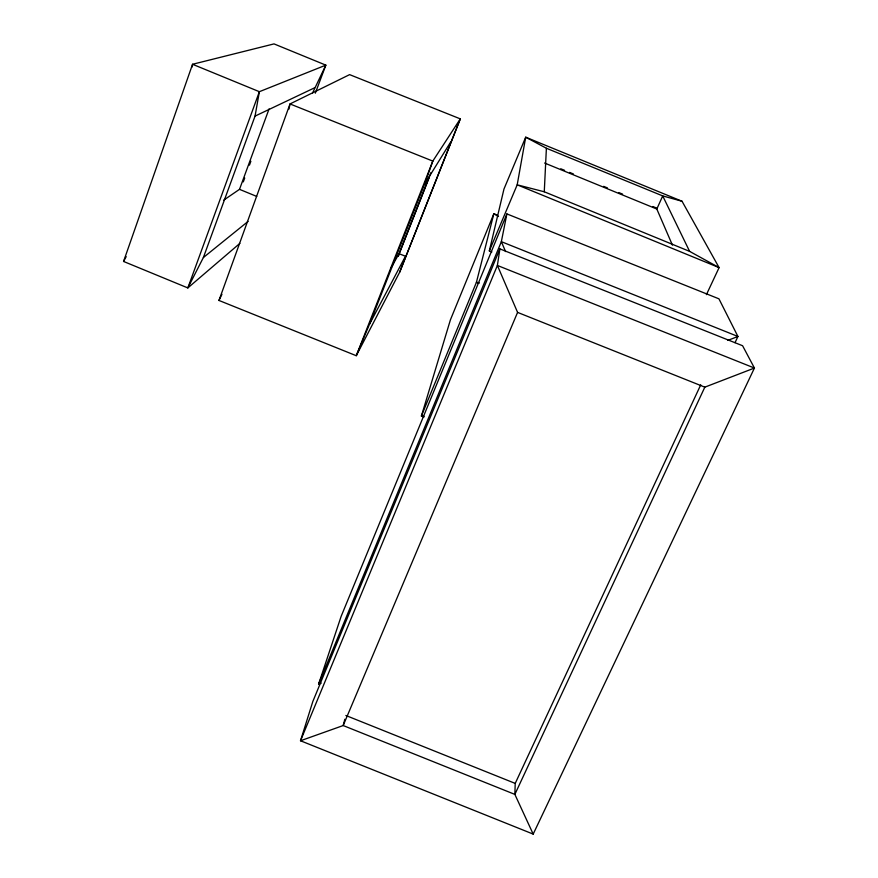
<?xml version="1.0" encoding="UTF-8"?>
<svg xmlns="http://www.w3.org/2000/svg" width="878" height="878" viewBox="0 0 878 878"><rect width="100%" height="100%" fill="white"/><g stroke="black" fill="none" stroke-linecap="round" stroke-linejoin="round"><path stroke-width="1.32" d="M700.743 384.816L515.221 783.406L514.859 794.392L533.187 834.1L754.432 368.047L742.59 345.734L499.9 248.891L312.82 701.511L300.517 740.758L533.187 834.1M706.417 294.646L719.093 267.614L689.614 251.371L544.272 191.777L546.39 148.25L525.702 137.198L503.972 189.022L489.331 250.899L491.878 251.942M192.26 66.915L192.556 64.281L274.024 43.9L325.837 65.137L315.323 93.167M499.9 248.891L497.387 265.452L300.517 740.758L343.188 725.546L514.859 794.392L704.825 387.154L754.432 368.047L497.387 265.452L517.581 312.392L704.825 387.154M239.87 243.382L187.837 287.929L259.372 91.696L192.556 64.281L123.568 261.457L187.837 287.929L203.378 257.528L255.048 116.105L259.372 91.696L325.837 65.137L312.568 92.969M289.005 109.048L290.014 103.944L349.609 74.63L460.302 118.87L399.677 272.191L356.27 355.711L218.962 300.452L290.014 103.944L432.799 161.091L460.302 118.87L399.677 272.191M735.029 342.672L737.926 336.472L718.939 298.827L506.891 213.914L501.349 241.669L318.615 684.083L321.161 683.161M344.845 719.258L343.188 725.546L517.581 312.392M318.615 684.083L341.147 616.334L506.891 213.914M398.129 256.189L399.018 253.665L405.46 256.244L369.473 324.3L356.27 355.711L432.799 161.091L424.667 184.029L369.473 324.3M223.671 200.173L239.507 189.341L269.074 108.916M243.294 181.889L244.721 178.014M249.451 165.152L250.878 161.278M398.085 256.442L430.955 172.582M398.228 256.189L429.101 177.806M489.331 250.899L517.197 184.819L525.702 137.198L682.03 201.249L719.093 267.614L517.197 184.819L544.272 191.777M672.438 245.149L656.81 209.019L662.714 195.915L682.03 201.249M218.962 300.452L221.947 294.328M123.568 261.457L126.191 256.639M391.116 267.856L399.018 253.665M424.667 184.029L450.502 142.28M203.378 257.528L248.09 221.41M255.048 116.105L314.478 87.866M727.785 340.412L737.926 336.472L501.349 241.669L505.585 251.58M424.03 416.282L421.396 416.04L450.425 319.822L493.853 213.738L497.65 215.264M479.026 282.76L476.425 282.299L421.396 416.04L423.942 417.072M478.949 283.309L476.425 282.299L493.853 213.738L498.55 216.526M345.844 715.482L515.221 783.406M546.39 148.25L662.714 195.915L689.614 251.371M560.779 168.785L564.598 170.354M569.602 172.406L573.389 173.954M603.647 186.356L607.455 187.914M618.781 192.556L622.579 194.115M652.826 206.517L656.612 208.064M544.569 163.023L656.81 209.019M239.507 189.341L256.738 196.431"/></g></svg>
